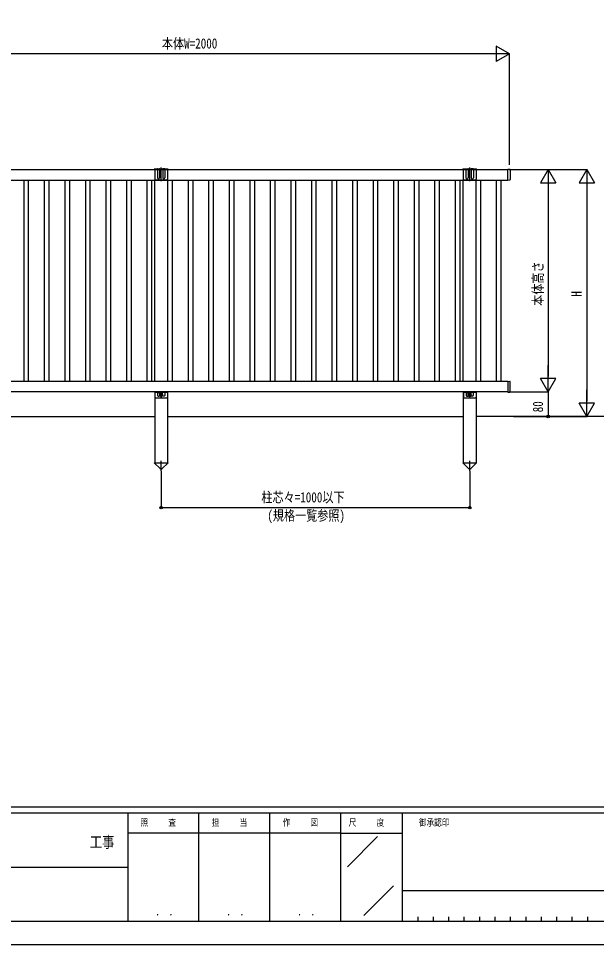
# Model space of a CAD drawing. Units: millimetres, scale not verified. Extents: x -4205 to 4205, y -2970 to 2970.
# Drawn here: x 941 to 2815, y -2970 to 29 of the extents above; entities that cross this region are included whole.
import ezdxf
from ezdxf.enums import TextEntityAlignment as Align

# ---------------------------------------------------------------- set-up
doc = ezdxf.new("R2010")
doc.units = ezdxf.units.MM
doc.header["$LTSCALE"] = 12
for name, color, linetype in [('0-3_YKK_A1', 4, 'Continuous'), ('0-4_YKK_D', 6, 'Continuous'), ('0-5_YKK_ZWAK', 7, 'Continuous')]:
    doc.layers.add(name, color=color, linetype=linetype)
doc.styles.add('ＭＳ ゴシック', font='')
doc.styles.get('ＭＳ ゴシック').set_extended_font_data('MS Gothic')

msp = doc.modelspace()

# ---------------------------------------------------------------- linework, layer by layer
at = {"layer": '0-3_YKK_A1'}
for p, q in [((537.52, -460), (2527.02, -460)), ((1391.52, -458.5), (1382.52, -458.5)), ((1382.52, -458.5), (1382.52, -491.52)), ((1391.52, -458.5), (1391.52, -486.52)), ((1392.52, -457.5), (1397.52, -457.5)), ((1408.52, -458.5), (1398.52, -458.5)), ((1398.52, -458.5), (1398.52, -486.52)), ((1403.52, -497.58), (1403.52, -453.8)), ((1408.52, -458.5), (1408.52, -486.52)), ((1414.52, -457.5), (1409.52, -457.5)), ((1424.52, -458.5), (1415.52, -458.5)), ((1415.52, -458.5), (1415.52, -486.52)), ((1424.52, -458.5), (1424.52, -491.52)), ((2391.52, -458.5), (2382.52, -458.5)), ((2382.52, -458.5), (2382.52, -491.52)), ((2391.52, -458.5), (2391.52, -486.52)), ((2392.52, -457.5), (2397.52, -457.5)), ((2408.52, -458.5), (2398.52, -458.5)), ((2398.52, -458.5), (2398.52, -486.52)), ((2403.52, -497.58), (2403.52, -453.8)), ((2408.52, -458.5), (2408.52, -486.52)), ((2414.52, -457.5), (2409.52, -457.5)), ((2424.52, -458.5), (2415.52, -458.5)), ((2415.52, -458.5), (2415.52, -486.52)), ((2424.52, -458.5), (2424.52, -491.52)), ((2527.34, -458.82), (2534.08, -459.23)), ((2535.02, -460.23), (2535.02, -492.87)), ((537.52, -494), (2527.02, -494)), ((957.92, -494), (957.92, -1146)), ((957.92, -494), (972.92, -494)), ((972.92, -494), (972.92, -1146)), ((1024.52, -494), (1024.52, -1146)), ((1024.52, -494), (1039.52, -494)), ((1039.52, -494), (1039.52, -1146)), ((1091.12, -494), (1091.12, -1146)), ((1091.12, -494), (1106.12, -494)), ((1106.12, -494), (1106.12, -1146)), ((1157.72, -494), (1157.72, -1146)), ((1157.72, -494), (1172.72, -494)), ((1172.72, -494), (1172.72, -1146)), ((1224.32, -494), (1224.32, -1146)), ((1224.32, -494), (1239.32, -494)), ((1239.32, -494), (1239.32, -1146)), ((1290.92, -494), (1290.92, -1146)), ((1290.92, -494), (1305.92, -494)), ((1305.92, -494), (1305.92, -1146)), ((1357.52, -494), (1357.52, -1146)), ((1357.52, -494), (1372.52, -494)), ((1372.52, -494), (1372.52, -1146)), ((1382.52, -1146), (1382.52, -494)), ((1384.52, -493.52), (1402.81, -493.52)), ((1404.23, -493.52), (1422.52, -493.52)), ((1424.12, -494), (1424.12, -1146)), ((1424.12, -494), (1439.12, -494)), ((1439.12, -494), (1439.12, -1146)), ((1490.72, -494), (1490.72, -1146)), ((1490.72, -494), (1505.72, -494)), ((1505.72, -494), (1505.72, -1146)), ((1557.32, -494), (1557.32, -1146)), ((1557.32, -494), (1572.32, -494)), ((1572.32, -494), (1572.32, -1146)), ((1623.92, -494), (1623.92, -1146)), ((1623.92, -494), (1638.92, -494)), ((1638.92, -494), (1638.92, -1146)), ((1690.52, -494), (1690.52, -1146)), ((1690.52, -494), (1705.52, -494)), ((1705.52, -494), (1705.52, -1146)), ((1757.12, -494), (1757.12, -1146)), ((1757.12, -494), (1772.12, -494)), ((1772.12, -494), (1772.12, -1146)), ((1823.72, -494), (1823.72, -1146)), ((1823.72, -494), (1838.72, -494)), ((1838.72, -494), (1838.72, -1146)), ((1890.32, -494), (1890.32, -1146)), ((1890.32, -494), (1905.32, -494)), ((1905.32, -494), (1905.32, -1146)), ((1956.92, -494), (1956.92, -1146)), ((1956.92, -494), (1971.92, -494)), ((1971.92, -494), (1971.92, -1146)), ((2023.52, -494), (2023.52, -1146)), ((2023.52, -494), (2038.52, -494)), ((2038.52, -494), (2038.52, -1146)), ((2090.12, -494), (2090.12, -1146)), ((2090.12, -494), (2105.12, -494)), ((2105.12, -494), (2105.12, -1146)), ((2156.72, -494), (2156.72, -1146)), ((2156.72, -494), (2171.72, -494)), ((2171.72, -494), (2171.72, -1146)), ((2223.32, -494), (2223.32, -1146)), ((2223.32, -494), (2238.32, -494)), ((2238.32, -494), (2238.32, -1146)), ((2289.92, -494), (2289.92, -1146)), ((2289.92, -494), (2304.92, -494)), ((2304.92, -494), (2304.92, -1146)), ((2356.52, -494), (2356.52, -1146)), ((2356.52, -494), (2371.52, -494)), ((2371.52, -494), (2371.52, -1146)), ((2382.52, -1146), (2382.52, -494)), ((2384.52, -493.52), (2402.81, -493.52)), ((2404.23, -493.52), (2422.52, -493.52)), ((2423.12, -494), (2423.12, -1146)), ((2423.12, -494), (2438.12, -494)), ((2438.12, -494), (2438.12, -1146)), ((2489.72, -494), (2489.72, -1146)), ((2489.72, -494), (2504.72, -494)), ((2504.72, -494), (2504.72, -1146)), ((2527.34, -494.28), (2534.08, -493.87)), ((537.52, -1146), (2527.02, -1146)), ((957.92, -1146), (972.92, -1146)), ((1024.52, -1146), (1039.52, -1146)), ((1091.12, -1146), (1106.12, -1146)), ((1157.72, -1146), (1172.72, -1146)), ((1224.32, -1146), (1239.32, -1146)), ((1290.92, -1146), (1305.92, -1146)), ((1357.52, -1146), (1372.52, -1146)), ((1424.12, -1146), (1439.12, -1146)), ((1490.72, -1146), (1505.72, -1146)), ((1557.32, -1146), (1572.32, -1146)), ((1623.92, -1146), (1638.92, -1146)), ((1690.52, -1146), (1705.52, -1146)), ((1757.12, -1146), (1772.12, -1146)), ((1823.72, -1146), (1838.72, -1146)), ((1890.32, -1146), (1905.32, -1146)), ((1956.92, -1146), (1971.92, -1146)), ((2023.52, -1146), (2038.52, -1146)), ((2090.12, -1146), (2105.12, -1146)), ((2156.72, -1146), (2171.72, -1146)), ((2223.32, -1146), (2238.32, -1146)), ((2289.92, -1146), (2304.92, -1146)), ((2356.52, -1146), (2371.52, -1146)), ((2423.12, -1146), (2438.12, -1146)), ((2489.72, -1146), (2504.72, -1146)), ((2527.34, -1145.72), (2534.08, -1146.13)), ((2535.02, -1179.77), (2535.02, -1147.13)), ((2527.02, -1180), (537.52, -1180)), ((1382.52, -1180), (1382.52, -1410)), ((1383.02, -1180), (1383.02, -1186.04)), ((1383.02, -1181.5), (1392.02, -1181.5)), ((1383.02, -1186.96), (1383.02, -1197)), ((1385.02, -1199), (1422.02, -1199)), ((1392.02, -1180), (1392.02, -1192)), ((1393.02, -1182.5), (1398.02, -1182.5)), ((1394.02, -1194), (1397.02, -1194)), ((1398.97, -1188), (1408.07, -1188)), ((1399.02, -1192), (1399.02, -1180)), ((1399.02, -1181.5), (1408.02, -1181.5)), ((1401.44, -1187.65), (1401.44, -1188.35)), ((1401.44, -1187.65), (1402.67, -1187.65)), ((1401.44, -1188.35), (1402.67, -1188.35)), ((1403.17, -1185.92), (1403.87, -1185.92)), ((1403.17, -1185.92), (1403.17, -1187.15)), ((1403.17, -1188.85), (1403.17, -1190.07)), ((1403.17, -1190.07), (1403.87, -1190.07)), ((1403.52, -1192.55), (1403.52, -1183.45)), ((1403.87, -1185.92), (1403.87, -1187.15)), ((1403.87, -1188.85), (1403.87, -1190.07)), ((1404.37, -1187.65), (1405.59, -1187.65)), ((1404.37, -1188.35), (1405.59, -1188.35)), ((1405.59, -1187.65), (1405.59, -1188.35)), ((1408.02, -1192), (1408.02, -1180)), ((1414.02, -1182.5), (1409.02, -1182.5)), ((1413.02, -1194), (1410.02, -1194)), ((1415.02, -1180), (1415.02, -1192)), ((1415.02, -1181.5), (1424.02, -1181.5)), ((1424.02, -1180), (1424.02, -1186.04)), ((1424.02, -1186.96), (1424.02, -1197)), ((1424.52, -1180), (1424.52, -1410)), ((2382.52, -1180), (2382.52, -1410)), ((2383.02, -1180), (2383.02, -1186.04)), ((2383.02, -1181.5), (2392.02, -1181.5)), ((2383.02, -1186.96), (2383.02, -1197)), ((2385.02, -1199), (2422.02, -1199)), ((2392.02, -1180), (2392.02, -1192)), ((2393.02, -1182.5), (2398.02, -1182.5)), ((2394.02, -1194), (2397.02, -1194)), ((2398.97, -1188), (2408.07, -1188)), ((2399.02, -1192), (2399.02, -1180)), ((2399.02, -1181.5), (2408.02, -1181.5)), ((2401.44, -1187.65), (2401.44, -1188.35)), ((2401.44, -1187.65), (2402.67, -1187.65)), ((2401.44, -1188.35), (2402.67, -1188.35)), ((2403.17, -1185.92), (2403.87, -1185.92)), ((2403.17, -1185.92), (2403.17, -1187.15)), ((2403.17, -1188.85), (2403.17, -1190.07)), ((2403.17, -1190.07), (2403.87, -1190.07)), ((2403.52, -1192.55), (2403.52, -1183.45)), ((2403.87, -1185.92), (2403.87, -1187.15)), ((2403.87, -1188.85), (2403.87, -1190.07)), ((2404.37, -1187.65), (2405.59, -1187.65)), ((2404.37, -1188.35), (2405.59, -1188.35)), ((2405.59, -1187.65), (2405.59, -1188.35)), ((2408.02, -1192), (2408.02, -1180)), ((2414.02, -1182.5), (2409.02, -1182.5)), ((2413.02, -1194), (2410.02, -1194)), ((2415.02, -1180), (2415.02, -1192)), ((2415.02, -1181.5), (2424.02, -1181.5)), ((2424.02, -1180), (2424.02, -1186.04)), ((2424.02, -1186.96), (2424.02, -1197)), ((2424.52, -1180), (2424.52, -1410)), ((2527.34, -1181.18), (2534.08, -1180.77)), ((424.52, -1260), (1382.52, -1260)), ((1424.52, -1260), (2382.52, -1260)), ((3202.58, -1260), (2424.52, -1260)), ((1403.52, -1435.51), (1403.52, -1403.04)), ((2403.52, -1435.51), (2403.52, -1403.04)), ((1382.32, -1411), (1382.32, -1410)), ((1382.32, -1410), (1424.72, -1410)), ((1382.32, -1411), (1400, -1428.55)), ((1424.72, -1411), (1407.04, -1428.55)), ((1424.72, -1410), (1424.72, -1411)), ((2382.32, -1411), (2382.32, -1410)), ((2382.32, -1410), (2424.72, -1410)), ((2382.32, -1411), (2400, -1428.55)), ((2424.72, -1411), (2407.04, -1428.55)), ((2424.72, -1410), (2424.72, -1411))]:
    msp.add_line(p, q, dxfattribs=at)
for points in [[(2527.02, -493.98), (2527.02, -493.3), (2527.02, -459.8), (2527.02, -459.12)], [(2527.02, -1146.02), (2527.02, -1146.7), (2527.02, -1180.2), (2527.02, -1180.88)]]:
    msp.add_lwpolyline(points, dxfattribs=at)
for centre, radius in [((1403.52, -1188), 4.25), ((1403.52, -1195), 1.65), ((2403.52, -1188), 4.25), ((2403.52, -1195), 1.65)]:
    msp.add_circle(centre, radius, dxfattribs=at)
for centre, radius, start, end in [((1382.52, -460.5), 2, 90, 165.52249), ((1392.52, -458.5), 1, 90, 180), ((1397.52, -458.5), 1, 0, 90), ((1409.52, -458.5), 1, 90, 180), ((1414.52, -458.5), 1, 0, 90), ((1424.52, -460.5), 2, 14.47751, 90), ((2382.52, -460.5), 2, 90, 165.52249), ((2392.52, -458.5), 1, 90, 180), ((2397.52, -458.5), 1, 0, 90), ((2409.52, -458.5), 1, 90, 180), ((2414.52, -458.5), 1, 0, 90), ((2424.52, -460.5), 2, 14.47751, 90), ((2527.32, -459.12), 0.3, 86.5, 180), ((2534.02, -460.23), 1, 0, 86.5), ((1384.52, -491.52), 2, 180, 270), ((1395.02, -486.52), 3.5, 180, 0), ((1403.52, -494.22), 1, 44.427, 135.573), ((1412.02, -486.52), 3.5, 180, 0), ((1422.52, -491.52), 2, 270, 0), ((2384.52, -491.52), 2, 180, 270), ((2395.02, -486.52), 3.5, 180, 0), ((2403.52, -494.22), 1, 44.427, 135.573), ((2412.02, -486.52), 3.5, 180, 0), ((2422.52, -491.52), 2, 270, 0), ((2527.32, -493.98), 0.3, 180, 273.5), ((2534.02, -492.87), 1, 273.5, 0), ((2527.32, -1146.02), 0.3, 86.5, 180), ((2534.02, -1147.13), 1, 0, 86.5), ((1382.82, -1186.5), 0.5, 293.57818, 66.42182), ((1385.02, -1197), 2, 180, 270), ((1393.02, -1181.5), 1, 180, 270), ((1394.02, -1192), 2, 180, 270), ((1397.02, -1192), 2, 270, 0), ((1398.02, -1181.5), 1, 270, 0), ((1402.67, -1187.15), 0.5, 270, 0), ((1402.67, -1188.85), 0.5, 0, 90), ((1404.37, -1187.15), 0.5, 180, 270), ((1404.37, -1188.85), 0.5, 90, 180), ((1409.02, -1181.5), 1, 180, 270), ((1410.02, -1192), 2, 180, 270), ((1413.02, -1192), 2, 270, 0), ((1414.02, -1181.5), 1, 270, 0), ((1422.02, -1197), 2, 270, 0), ((1424.22, -1186.5), 0.5, 113.57818, 246.42182), ((2382.82, -1186.5), 0.5, 293.57818, 66.42182), ((2385.02, -1197), 2, 180, 270), ((2393.02, -1181.5), 1, 180, 270), ((2394.02, -1192), 2, 180, 270), ((2397.02, -1192), 2, 270, 0), ((2398.02, -1181.5), 1, 270, 0), ((2402.67, -1187.15), 0.5, 270, 0), ((2402.67, -1188.85), 0.5, 0, 90), ((2404.37, -1187.15), 0.5, 180, 270), ((2404.37, -1188.85), 0.5, 90, 180), ((2409.02, -1181.5), 1, 180, 270), ((2410.02, -1192), 2, 180, 270), ((2413.02, -1192), 2, 270, 0), ((2414.02, -1181.5), 1, 270, 0), ((2422.02, -1197), 2, 270, 0), ((2424.22, -1186.5), 0.5, 113.57818, 246.42182), ((2527.32, -1180.88), 0.3, 180, 273.5), ((2534.02, -1179.77), 1, 273.5, 0), ((1403.52, -1425), 5, 225.20979, 314.79021), ((2403.52, -1425), 5, 225.20979, 314.79021)]:
    msp.add_arc(centre, radius, start, end, dxfattribs=at)
at = {"layer": '0-4_YKK_D'}
for p, q in [((2483.02, -85), (583.02, -85)), ((2533.02, -85), (2446.42, -85)), ((2533.02, -85), (2489.72, -60)), ((2489.72, -60), (2489.72, -110)), ((2533.02, -85), (2489.72, -110)), ((2533.02, -445), (2533.02, -84)), ((2531.52, -460), (2659.02, -460)), ((2531.52, -460), (2784.02, -460)), ((2658.02, -460), (2633.02, -503.3)), ((2658.02, -460), (2683.02, -503.3)), ((2658.02, -460), (2658.02, -546.6)), ((2783.02, -460), (2758.02, -503.3)), ((2783.02, -460), (2808.02, -503.3)), ((2783.02, -460), (2783.02, -546.6)), ((2633.02, -503.3), (2683.02, -503.3)), ((2758.02, -503.3), (2808.02, -503.3)), ((2658.02, -510), (2658.02, -1130)), ((2783.02, -510), (2783.02, -1210)), ((2658.02, -1180), (2658.02, -1093.4)), ((2658.02, -1180), (2633.02, -1136.7)), ((2683.02, -1136.7), (2633.02, -1136.7)), ((2658.02, -1180), (2683.02, -1136.7)), ((2531.52, -1180), (2659.02, -1180)), ((2545.52, -1180), (2659.02, -1180)), ((2658.02, -1180), (2658.02, -1260)), ((2783.02, -1260), (2783.02, -1173.4)), ((2783.02, -1260), (2758.02, -1216.7)), ((2808.02, -1216.7), (2758.02, -1216.7)), ((2783.02, -1260), (2808.02, -1216.7)), ((2545.52, -1260), (2659.02, -1260)), ((2546.52, -1260), (2784.02, -1260)), ((1403.52, -1436.51), (1403.52, -1556)), ((2403.52, -1436.51), (2403.52, -1556)), ((1403.52, -1555), (2403.52, -1555))]:
    msp.add_line(p, q, dxfattribs=at)
for centre in [(2658.02, -1260), (1403.52, -1555), (2403.52, -1555)]:
    msp.add_circle(centre, 4.25, dxfattribs=at)
at = {"layer": '0-5_YKK_ZWAK'}
for p, q in [((3895.02, -2525), (-3904.98, -2525)), ((1295.02, -2545), (-4.98, -2545)), ((1525.02, -2545), (1525.02, -2895)), ((1755.02, -2545), (1755.02, -2895)), ((1985.02, -2545), (1985.02, -2895)), ((2185.02, -2545), (1985.02, -2545)), ((3217.52, -2545), (2185.02, -2545)), ((2185.02, -2545), (2185.02, -2895)), ((1985.02, -2610), (1295.02, -2610)), ((1985.02, -2610), (2185.02, -2610)), ((2007.1, -2718.29), (2105.04, -2620.36)), ((-4.98, -2720), (1295.02, -2720)), ((2060.67, -2875.99), (2156.89, -2779.77)), ((2185.02, -2795), (3217.52, -2795)), ((-4.98, -2895), (1295.02, -2895)), ((1295.02, -2895), (1985.02, -2895)), ((1985.02, -2895), (2185.02, -2895)), ((2185.02, -2895), (3217.52, -2895)), ((2235.02, -2880), (2235.02, -2895)), ((2285.02, -2880), (2285.02, -2895)), ((2335.02, -2880), (2335.02, -2895)), ((2385.02, -2880), (2385.02, -2895)), ((2435.02, -2880), (2435.02, -2895)), ((2485.02, -2880), (2485.02, -2895)), ((2535.02, -2880), (2535.02, -2895)), ((2585.02, -2880), (2585.02, -2895)), ((2635.02, -2880), (2635.02, -2895)), ((2685.02, -2880), (2685.02, -2895)), ((2735.02, -2880), (2735.02, -2895)), ((2785.02, -2880), (2785.02, -2895))]:
    msp.add_line(p, q, dxfattribs=at)
msp.add_lwpolyline([(-4205, -2970), (4205, -2970), (4205, 2970), (-4205, 2970)], close=True, dxfattribs=at)
msp.add_lwpolyline([(1985.02, -2545), (1295.02, -2545), (1295.02, -2895)], dxfattribs=at)

# ---------------------------------------------------------------- texts
at = {"layer": '0-4_YKK_D', "style": 'ＭＳ ゴシック', "width": 0.8}
for s, p in [('本体W=2000', (1405.82, -78)), ('柱芯々=1000以下', (1728.32, -1548)), ('(規格一覧参照)', (1747.52, -1607))]:
    msp.add_text(s, height=32.99, dxfattribs=at).set_placement(p, align=Align.BOTTOM_LEFT)
for s, p in [('本体高さ', (2651.02, -901.6)), ('H', (2776.02, -872)), ('80', (2651.02, -1246.4))]:
    msp.add_text(s, height=32.99, rotation=90, dxfattribs=at).set_placement(p, align=Align.BOTTOM_LEFT)
at = {"layer": '0-5_YKK_ZWAK', "style": 'ＭＳ ゴシック', "width": 0.8}
for s, height, p in [('照     査', 21.99, (1336.42, -2592.5)), ('担     当', 21.99, (1567.22, -2592.5)), ('作     図', 21.99, (1797.22, -2592.5)), ('尺     度', 21.99, (2011.42, -2592.5)), ('御承認印', 21.99, (2239.14, -2592.5)), ('工事', 36.66, (1172.33, -2667.47)), ('． ．', 25.92, (1385, -2884.35)), ('． ．', 25.92, (1615, -2884.35)), ('． ．', 25.92, (1845, -2884.35))]:
    msp.add_text(s, height=height, dxfattribs=at).set_placement(p, align=Align.BOTTOM_LEFT)

doc.saveas('drawing.dxf')
